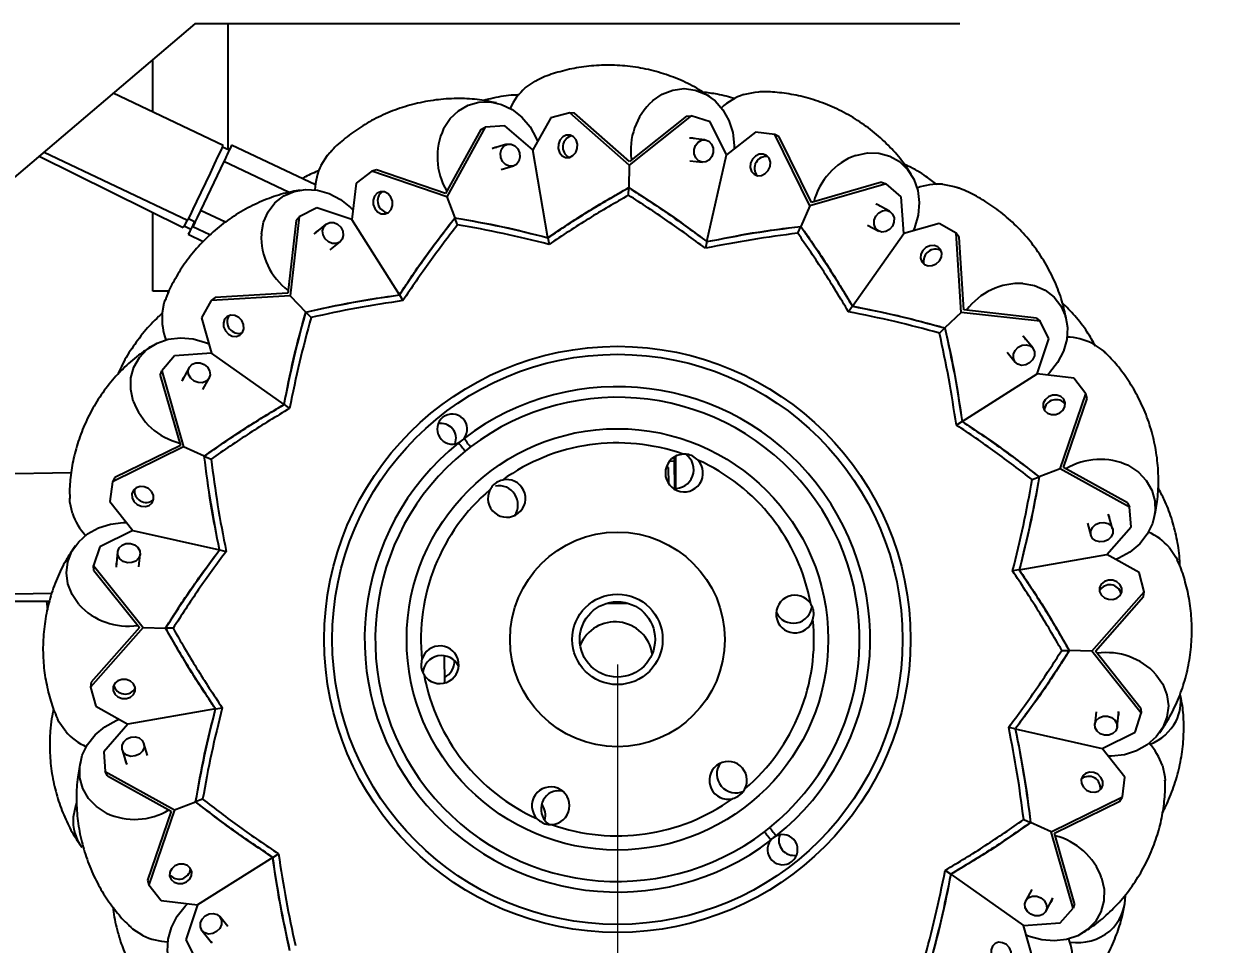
# Model space of a CAD drawing. Header units: millimetres. Extents: x -219 to 2642, y 0 to 2247.
# Drawn here: x 423.5 to 518.9, y 2066.5 to 2139.8 of the extents above; entities that cross this region are included whole.
import ezdxf

# ---------------------------------------------------------------- set-up
doc = ezdxf.new("R2010")
doc.units = ezdxf.units.MM
doc.header["$PDSIZE"] = -1
doc.styles.add('dinh1', font='VNARIAL.TTF', dxfattribs={"oblique": 15})
doc.dimstyles.new('kt_tq', dxfattribs={"dimtxt": 3.5, "dimasz": 8, "dimexe": 2, "dimexo": 2, "dimgap": 2, "dimtad": 1, "dimdec": 0, "dimlfac": 2.5, "dimzin": 0, "dimtxsty": 'dinh1', "dimcen": 0.09, "dimclrd": 21, "dimclre": 21, "dimclrt": 256, "dimadec": 0, "dimazin": 0, "dimtm": 1e-09, "dimtfac": 1, "dimtdec": 0, "dimtofl": 0, "dimtmove": 0, "dimatfit": 3, "dimfxl": 0.18, "dimtolj": 1, "dimtzin": 0, "dimlwd": 13, "dimlwe": 13, "dimarcsym": 0})

# ---------------------------------------------------------------- blocks, each defined once
blk = doc.blocks.new('*D3')
at = {"layer": 'Defpoints', "color": 21, "lineweight": 13, "ltscale": 0.5, "transparency": 16777216}
for p, q in [((398.321, 2096.712), (398.321, 2015.557)), ((470.784, 2088.78), (470.784, 2015.557)), ((406.321, 2017.557), (462.784, 2017.557))]:
    blk.add_line(p, q, dxfattribs=at)
at = {"layer": 'Defpoints', "color": 0, "ltscale": 0.5, "transparency": 16777216}
for p in [(398.321, 2098.712), (470.784, 2090.78), (470.784, 2017.557)]:
    blk.add_point(p, dxfattribs=at)
at = {"layer": 'Defpoints', "color": 21, "ltscale": 0.5, "transparency": 16777216}
for points in [[(406.321, 2018.891), (406.321, 2016.224), (398.321, 2017.557)], [(462.784, 2018.891), (462.784, 2016.224), (470.784, 2017.557)]]:
    blk.add_solid(points, dxfattribs=at)
at = {"layer": 'Defpoints', "lineweight": 25, "ltscale": 0.5, "transparency": 16777216, "insert": (434.553, 2021.343), "char_height": 3.5, "attachment_point": 5, "style": 'dinh1'}
blk.add_mtext('\\A1;181', dxfattribs=at)
blk = doc.blocks.new('*D4')
at = {"layer": 'Defpoints', "color": 21, "lineweight": 13, "ltscale": 0.5, "transparency": 16777216}
for p, q in [((488.934, 2149.412), (537.387, 2149.412)), ((535.387, 2141.412), (535.387, 2056.58)), ((501.858, 2048.58), (537.387, 2048.58))]:
    blk.add_line(p, q, dxfattribs=at)
at = {"layer": 'Defpoints', "color": 0, "ltscale": 0.5, "transparency": 16777216}
for p in [(486.934, 2149.412), (499.858, 2048.58), (535.387, 2048.58)]:
    blk.add_point(p, dxfattribs=at)
at = {"layer": 'Defpoints', "color": 21, "ltscale": 0.5, "transparency": 16777216}
for points in [[(534.054, 2141.412), (536.721, 2141.412), (535.387, 2149.412)], [(534.054, 2056.58), (536.721, 2056.58), (535.387, 2048.58)]]:
    blk.add_solid(points, dxfattribs=at)
at = {"layer": 'Defpoints', "lineweight": 25, "ltscale": 0.5, "transparency": 16777216, "insert": (531.601, 2098.996), "char_height": 3.5, "attachment_point": 5, "rotation": 90, "style": 'dinh1'}
blk.add_mtext('\\A1;195', dxfattribs=at)

msp = doc.modelspace()

# ---------------------------------------------------------------- linework, layer by layer
for p, q in [((437.127, 2139.812), (404.73, 2112.274)), ((498.053, 2139.812), (437.127, 2139.812)), ((439.774, 2129.79), (439.774, 2139.812)), ((433.774, 2132.804), (433.774, 2136.962)), ((439.384, 2130.141), (430.635, 2134.294)), ((466.987, 2132.743), (465.468, 2132.323)), ((471.726, 2128.565), (466.987, 2132.743)), ((467.375, 2132.692), (466.987, 2132.743)), ((471.733, 2128.851), (467.375, 2132.692)), ((465.468, 2132.323), (464.034, 2129.771)), ((476.668, 2132.501), (471.726, 2128.565)), ((476.278, 2132.47), (471.733, 2128.851)), ((476.278, 2132.47), (476.668, 2132.501)), ((478.164, 2132.007), (476.668, 2132.501)), ((479.469, 2129.386), (478.164, 2132.007)), ((459.906, 2131.399), (457.092, 2126.316)), ((460.255, 2131.577), (457.195, 2126.049)), ((459.906, 2131.399), (460.255, 2131.577)), ((461.826, 2131.693), (460.255, 2131.577)), ((464.034, 2129.771), (461.826, 2131.693)), ((481.77, 2131.195), (479.469, 2129.386)), ((483.334, 2131.002), (481.77, 2131.195)), ((486.114, 2125.328), (483.334, 2131.002)), ((483.674, 2130.807), (483.334, 2131.002)), ((486.23, 2125.59), (483.674, 2130.807)), ((439.862, 2129.749), (439.32, 2130.006)), ((446.725, 2126.989), (440.055, 2130.155)), ((461.988, 2130.222), (460.846, 2129.882)), ((477.751, 2130.586), (476.566, 2130.709)), ((424.731, 2129.276), (436.2, 2123.583)), ((425.12, 2129.606), (436.554, 2124.179)), ((439.439, 2128.857), (437.584, 2124.949)), ((444.644, 2126.387), (439.439, 2128.857)), ((465.244, 2122.785), (464.034, 2129.771)), ((476.552, 2128.901), (477.565, 2128.795)), ((477.913, 2122.469), (479.469, 2129.386)), ((451.217, 2128.095), (449.975, 2127.127)), ((451.596, 2128.197), (451.217, 2128.095)), ((457.195, 2126.049), (451.217, 2128.095)), ((457.092, 2126.316), (451.596, 2128.197)), ((461.525, 2128.206), (462.501, 2128.497)), ((471.726, 2128.565), (471.682, 2126.769)), ((449.975, 2127.127), (449.627, 2124.22)), ((492.186, 2127.073), (486.114, 2125.328)), ((491.814, 2127.194), (486.23, 2125.59)), ((491.814, 2127.194), (492.186, 2127.073)), ((493.379, 2126.044), (492.186, 2127.073)), ((446.696, 2126.656), (446.668, 2126.596)), ((457.195, 2126.049), (457.841, 2124.373)), ((471.667, 2126.172), (471.682, 2126.769)), ((493.582, 2123.124), (493.379, 2126.044)), ((446.851, 2125.15), (445.444, 2124.442)), ((449.627, 2124.22), (446.851, 2125.15)), ((486.114, 2125.328), (485.386, 2123.686)), ((492.454, 2124.89), (491.406, 2125.457)), ((433.774, 2118.512), (433.774, 2124.787)), ((436.619, 2124.315), (437.161, 2124.057)), ((439.558, 2124.011), (437.584, 2124.949)), ((445.19, 2124.144), (444.535, 2118.372)), ((445.444, 2124.442), (444.732, 2118.164)), ((445.19, 2124.144), (445.444, 2124.442)), ((453.418, 2118.229), (449.627, 2124.22)), ((458.056, 2123.816), (457.841, 2124.373)), ((436.267, 2123.717), (436.804, 2123.45)), ((438.332, 2123.003), (436.968, 2123.651)), ((447.564, 2123.853), (446.639, 2123.102)), ((485.143, 2123.14), (485.386, 2123.686)), ((489.497, 2117.329), (493.582, 2123.124)), ((490.701, 2123.792), (491.597, 2123.307)), ((496.4, 2123.915), (493.582, 2123.124)), ((497.771, 2123.137), (496.4, 2123.915)), ((498.168, 2116.832), (497.771, 2123.137)), ((498.01, 2122.827), (497.771, 2123.137)), ((437.793, 2122.457), (436.604, 2123.047)), ((447.907, 2121.814), (448.698, 2122.456)), ((465.244, 2122.785), (465.335, 2122.254)), ((477.913, 2122.469), (477.795, 2121.943)), ((498.375, 2117.029), (498.01, 2122.827)), ((435.077, 2118.512), (433.774, 2118.512)), ((434.974, 2118.512), (434.974, 2118.294)), ((444.535, 2118.372), (438.737, 2118.006)), ((438.427, 2117.767), (437.65, 2116.396)), ((444.732, 2118.164), (438.427, 2117.767)), ((438.737, 2118.006), (438.427, 2117.767)), ((444.732, 2118.164), (445.971, 2116.863)), ((453.418, 2118.229), (453.706, 2117.773)), ((446.382, 2116.43), (445.971, 2116.863)), ((489.497, 2117.329), (489.187, 2116.888)), ((498.168, 2116.832), (496.867, 2115.594)), ((504.446, 2116.12), (498.168, 2116.832)), ((504.148, 2116.375), (498.375, 2117.029)), ((437.65, 2116.396), (438.441, 2113.578)), ((496.434, 2115.182), (496.867, 2115.594)), ((504.148, 2116.375), (504.446, 2116.12)), ((505.154, 2114.713), (504.446, 2116.12)), ((503.857, 2114.001), (503.106, 2114.925)), ((504.224, 2111.937), (505.154, 2114.713)), ((438.441, 2113.578), (435.52, 2113.375)), ((444.236, 2109.493), (438.441, 2113.578)), ((501.818, 2113.657), (502.46, 2112.866)), ((435.52, 2113.375), (434.491, 2112.183)), ((434.37, 2111.81), (434.491, 2112.183)), ((434.37, 2111.81), (435.975, 2106.226)), ((434.491, 2112.183), (436.236, 2106.11)), ((436.675, 2112.45), (436.108, 2111.402)), ((498.232, 2108.147), (504.224, 2111.937)), ((507.13, 2111.59), (504.224, 2111.937)), ((437.773, 2110.697), (438.258, 2111.593)), ((508.099, 2110.347), (507.13, 2111.59)), ((506.053, 2104.369), (508.099, 2110.347)), ((506.32, 2104.472), (508.201, 2109.969)), ((508.201, 2109.969), (508.099, 2110.347)), ((444.236, 2109.493), (444.676, 2109.183)), ((498.232, 2108.147), (497.777, 2107.859)), ((436.236, 2106.11), (430.563, 2103.33)), ((435.975, 2106.226), (430.758, 2103.67)), ((437.878, 2105.382), (436.236, 2106.11)), ((459.082, 2106.111), (458.665, 2105.784)), ((437.878, 2105.382), (438.424, 2105.14)), ((475.317, 2104.968), (475.31, 2105.308)), ((475.436, 2103.26), (475.443, 2105.382)), ((427.288, 2104.061), (412.439, 2103.78)), ((474.846, 2104.479), (474.667, 2104.476)), ((474.871, 2103.175), (474.846, 2104.479)), ((475.317, 2104.968), (474.922, 2104.961)), ((475.358, 2102.804), (475.317, 2104.968)), ((506.053, 2104.369), (504.377, 2103.723)), ((511.581, 2101.31), (506.053, 2104.369)), ((511.403, 2101.659), (506.32, 2104.472)), ((430.563, 2103.33), (430.369, 2101.767)), ((430.758, 2103.67), (430.563, 2103.33)), ((474.814, 2103.262), (474.869, 2103.262)), ((475.349, 2103.261), (475.436, 2103.26)), ((475.435, 2102.806), (475.436, 2103.26)), ((503.82, 2103.509), (504.377, 2103.723)), ((430.369, 2101.767), (432.178, 2099.465)), ((511.403, 2101.659), (511.581, 2101.31)), ((511.697, 2099.738), (511.581, 2101.31)), ((510.226, 2099.577), (509.886, 2100.718)), ((432.178, 2099.465), (429.558, 2098.161)), ((432.178, 2099.465), (439.095, 2097.909)), ((508.21, 2100.039), (508.501, 2099.063)), ((509.775, 2097.53), (511.697, 2099.738)), ((429.558, 2098.161), (429.063, 2096.665)), ((430.978, 2097.747), (430.856, 2096.562)), ((432.664, 2096.548), (432.769, 2097.562)), ((439.095, 2097.909), (439.621, 2097.791)), ((502.789, 2096.321), (509.775, 2097.53)), ((512.327, 2096.096), (509.775, 2097.53)), ((429.063, 2096.665), (432.999, 2091.723)), ((429.094, 2096.274), (429.063, 2096.665)), ((429.094, 2096.274), (432.713, 2091.73)), ((502.789, 2096.321), (502.258, 2096.229)), ((512.746, 2094.578), (512.327, 2096.096)), ((508.569, 2089.838), (512.746, 2094.578)), ((512.696, 2094.189), (512.746, 2094.578)), ((412.517, 2093.866), (425.547, 2093.823)), ((425.731, 2094.429), (412.621, 2094.182)), ((425.326, 2093.824), (425.389, 2093.123)), ((470.007, 2093.678), (471.58, 2093.673)), ((508.855, 2089.831), (512.696, 2094.189)), ((432.999, 2091.723), (428.822, 2086.983)), ((432.713, 2091.73), (428.872, 2087.371)), ((432.999, 2091.723), (434.795, 2091.678)), ((435.392, 2091.663), (434.795, 2091.678)), ((506.176, 2089.898), (506.773, 2089.883)), ((508.569, 2089.838), (506.773, 2089.883)), ((512.505, 2084.896), (508.569, 2089.838)), ((512.474, 2085.286), (508.855, 2089.831)), ((457.047, 2087.312), (457.006, 2089.471)), ((428.872, 2087.371), (428.822, 2086.983)), ((428.822, 2086.983), (429.241, 2085.464)), ((429.241, 2085.464), (431.793, 2084.03)), ((438.779, 2085.24), (431.793, 2084.03)), ((438.779, 2085.24), (439.31, 2085.332)), ((508.904, 2085.012), (508.799, 2083.999)), ((510.59, 2083.813), (510.713, 2084.998)), ((512.474, 2085.286), (512.505, 2084.896)), ((431.793, 2084.03), (429.872, 2081.822)), ((512.01, 2083.4), (512.505, 2084.896)), ((502.473, 2083.651), (501.947, 2083.77)), ((502.473, 2083.651), (509.39, 2082.095)), ((509.39, 2082.095), (512.01, 2083.4)), ((433.358, 2081.521), (433.067, 2082.498)), ((511.199, 2079.794), (509.39, 2082.095)), ((429.872, 2081.822), (429.987, 2080.251)), ((431.342, 2081.984), (431.682, 2080.842)), ((429.987, 2080.251), (435.515, 2077.191)), ((430.165, 2079.902), (429.987, 2080.251)), ((430.165, 2079.902), (435.248, 2077.088)), ((511.005, 2078.23), (511.199, 2079.794)), ((465.906, 2078.727), (466.336, 2078.75)), ((435.515, 2077.191), (437.191, 2077.837)), ((437.748, 2078.052), (437.191, 2077.837)), ((505.332, 2075.45), (511.005, 2078.23)), ((505.593, 2075.334), (510.81, 2077.891)), ((510.81, 2077.891), (511.005, 2078.23)), ((435.248, 2077.088), (433.367, 2071.592)), ((435.515, 2077.191), (433.469, 2071.214)), ((503.144, 2076.421), (503.69, 2076.179)), ((482.486, 2075.449), (482.903, 2075.777)), ((505.332, 2075.45), (503.69, 2076.179)), ((507.077, 2069.378), (505.332, 2075.45)), ((507.198, 2069.75), (505.593, 2075.334)), ((443.336, 2073.414), (443.791, 2073.702)), ((443.336, 2073.414), (437.345, 2069.623)), ((433.367, 2071.592), (433.469, 2071.214)), ((497.333, 2072.067), (496.892, 2072.378)), ((497.333, 2072.067), (503.127, 2067.983)), ((433.469, 2071.214), (434.438, 2069.971)), ((503.795, 2070.863), (503.31, 2069.967)), ((434.438, 2069.971), (437.345, 2069.623)), ((504.894, 2069.111), (505.461, 2070.158)), ((507.198, 2069.75), (507.077, 2069.378)), ((437.345, 2069.623), (436.414, 2066.848)), ((506.048, 2068.185), (507.077, 2069.378)), ((439.75, 2067.904), (439.108, 2068.694)), ((503.127, 2067.983), (506.048, 2068.185)), ((503.918, 2065.164), (503.127, 2067.983)), ((436.414, 2066.848), (437.122, 2065.44)), ((437.711, 2067.56), (438.462, 2066.635))]:
    msp.add_line(p, q)
at = {"flags": 128}
for points in [[(463.448, 2134.723), (464.226, 2135.26), (464.473, 2135.381)], [(473.57, 2133.674), (474.348, 2134.21), (475.201, 2134.544), (476.09, 2134.659), (476.974, 2134.55), (477.811, 2134.221), (478.561, 2133.689), (479.191, 2132.979), (479.67, 2132.122), (479.976, 2131.16), (480.095, 2130.138), (480.095, 2129.878)], [(480.823, 2134.185), (481.746, 2134.384), (482.022, 2134.401)], [(456.944, 2131.475), (457.456, 2132.268), (458.117, 2132.903), (458.895, 2133.349), (459.753, 2133.587), (460.652, 2133.603), (461.549, 2133.399), (462.403, 2132.984), (463.173, 2132.376), (463.824, 2131.604), (464.325, 2130.705), (464.424, 2130.465)], [(467.463, 2129.57), (467.587, 2129.894), (467.597, 2130.245), (467.491, 2130.568), (467.285, 2130.814), (467.009, 2130.946), (466.707, 2130.944), (466.425, 2130.807), (466.204, 2130.558), (466.079, 2130.234), (466.069, 2129.883), (466.176, 2129.56), (466.382, 2129.314), (466.658, 2129.182), (466.959, 2129.184), (467.242, 2129.32), (467.463, 2129.57)], [(439.384, 2130.141), (439.336, 2130.04), (439.195, 2129.742), (438.97, 2129.268), (438.677, 2128.651), (438.336, 2127.932), (437.969, 2127.16), (437.603, 2126.389), (437.262, 2125.67), (436.969, 2125.052), (436.744, 2124.578), (436.603, 2124.281), (436.554, 2124.179)], [(440.055, 2130.155), (439.996, 2130.03), (439.931, 2129.893), (439.86, 2129.745), (439.785, 2129.586), (439.705, 2129.417), (439.62, 2129.239), (439.532, 2129.052), (439.439, 2128.857)], [(461.177, 2129.981), (461.056, 2129.966), (460.811, 2129.859)], [(461.465, 2129.525), (461.555, 2129.847), (461.75, 2130.095), (462.02, 2130.231), (462.325, 2130.234), (462.617, 2130.104), (462.852, 2129.861), (462.995, 2129.542), (463.024, 2129.194), (462.934, 2128.872), (462.739, 2128.624), (462.468, 2128.488), (462.164, 2128.485), (461.872, 2128.614), (461.637, 2128.858), (461.494, 2129.177), (461.465, 2129.525)], [(476.91, 2130.673), (476.793, 2130.706), (476.525, 2130.701)], [(477.002, 2130.141), (477.208, 2130.405), (477.483, 2130.559), (477.785, 2130.582), (478.067, 2130.468), (478.287, 2130.236), (478.412, 2129.922), (478.421, 2129.572), (478.315, 2129.24), (478.108, 2128.977), (477.833, 2128.822), (477.532, 2128.8), (477.249, 2128.913), (477.029, 2129.145), (476.905, 2129.46), (476.895, 2129.81), (477.002, 2130.141)], [(447.19, 2128.571), (447.703, 2129.364), (447.885, 2129.571)], [(482.56, 2127.888), (482.799, 2128.14), (482.942, 2128.46), (482.968, 2128.799), (482.871, 2129.106), (482.667, 2129.333), (482.388, 2129.446), (482.074, 2129.429), (481.775, 2129.283), (481.536, 2129.031), (481.392, 2128.711), (481.367, 2128.372), (481.464, 2128.065), (481.667, 2127.838), (481.947, 2127.725), (482.261, 2127.742), (482.56, 2127.888)], [(489.773, 2129.342), (490.696, 2129.541), (491.612, 2129.522), (492.478, 2129.288), (493.252, 2128.849), (493.9, 2128.226), (494.39, 2127.447), (494.7, 2126.549), (494.815, 2125.575), (494.729, 2124.569), (494.448, 2123.579), (494.348, 2123.339)], [(496.669, 2127.04), (497.598, 2126.87), (497.859, 2126.78)], [(442.424, 2123.081), (442.594, 2124.01), (442.962, 2124.849), (443.509, 2125.559), (444.211, 2126.107), (445.035, 2126.466), (445.942, 2126.621), (446.89, 2126.564), (447.834, 2126.297), (448.731, 2125.833), (449.538, 2125.194), (449.721, 2125.01)], [(452.872, 2125.346), (452.863, 2125.694), (452.738, 2126.021), (452.516, 2126.279), (452.231, 2126.427), (451.926, 2126.444), (451.648, 2126.326), (451.439, 2126.092), (451.33, 2125.778), (451.339, 2125.43), (451.464, 2125.102), (451.686, 2124.845), (451.971, 2124.696), (452.276, 2124.68), (452.554, 2124.797), (452.763, 2125.031), (452.872, 2125.346)], [(491.71, 2125.292), (491.614, 2125.367), (491.365, 2125.465)], [(436.507, 2124.201), (436.397, 2123.979), (436.25, 2123.683), (436.2, 2123.583)], [(437.116, 2124.078), (437.055, 2123.956), (436.968, 2123.779), (436.885, 2123.612), (436.806, 2123.454), (436.734, 2123.307), (436.666, 2123.171), (436.604, 2123.047)], [(437.584, 2124.949), (437.491, 2124.754), (437.403, 2124.567), (437.318, 2124.389), (437.238, 2124.22), (437.163, 2124.061), (437.092, 2123.913), (437.027, 2123.776), (436.968, 2123.651)], [(491.591, 2124.766), (491.883, 2124.93), (492.196, 2124.968), (492.483, 2124.873), (492.7, 2124.66), (492.815, 2124.362), (492.81, 2124.023), (492.685, 2123.696), (492.459, 2123.43), (492.168, 2123.266), (491.855, 2123.229), (491.567, 2123.324), (491.35, 2123.536), (491.235, 2123.835), (491.241, 2124.173), (491.366, 2124.5), (491.591, 2124.766)], [(446.907, 2123.321), (446.801, 2123.261), (446.615, 2123.068)], [(447.348, 2123.009), (447.308, 2123.341), (447.393, 2123.645), (447.59, 2123.874), (447.87, 2123.994), (448.19, 2123.985), (448.5, 2123.851), (448.755, 2123.61), (448.914, 2123.3), (448.954, 2122.968), (448.869, 2122.664), (448.671, 2122.435), (448.392, 2122.316), (448.072, 2122.324), (447.761, 2122.459), (447.507, 2122.699), (447.348, 2123.009)], [(495.864, 2120.557), (496.182, 2120.698), (496.436, 2120.939), (496.589, 2121.243), (496.617, 2121.563), (496.516, 2121.851), (496.301, 2122.063), (496.005, 2122.166), (495.673, 2122.146), (495.355, 2122.005), (495.1, 2121.764), (494.947, 2121.46), (494.919, 2121.14), (495.02, 2120.852), (495.235, 2120.64), (495.532, 2120.537), (495.864, 2120.557)], [(503.084, 2119.14), (504.014, 2118.97), (504.853, 2118.603), (505.563, 2118.055), (506.11, 2117.353), (506.47, 2116.529), (506.625, 2115.622), (506.567, 2114.674), (506.301, 2113.73), (505.837, 2112.833), (505.198, 2112.026), (505.014, 2111.843)], [(434.525, 2116.665), (434.695, 2117.595), (434.784, 2117.855)], [(441.007, 2115.86), (440.866, 2116.178), (440.625, 2116.433), (440.322, 2116.586), (440.002, 2116.614), (439.714, 2116.512), (439.502, 2116.297), (439.398, 2116.001), (439.418, 2115.669), (439.56, 2115.351), (439.8, 2115.097), (440.104, 2114.943), (440.424, 2114.915), (440.712, 2115.017), (440.924, 2115.232), (441.028, 2115.528), (441.007, 2115.86)], [(432.222, 2109.769), (432.024, 2110.693), (432.042, 2111.609), (432.276, 2112.474), (432.715, 2113.249), (433.339, 2113.896), (434.118, 2114.386), (435.015, 2114.696), (435.99, 2114.811), (436.995, 2114.726), (437.985, 2114.444), (438.265, 2114.326)], [(503.324, 2114.657), (503.264, 2114.763), (503.072, 2114.949)], [(503.013, 2114.216), (503.345, 2114.257), (503.649, 2114.171), (503.878, 2113.974), (503.997, 2113.694), (503.989, 2113.375), (503.855, 2113.064), (503.614, 2112.81), (503.304, 2112.65), (502.972, 2112.61), (502.668, 2112.695), (502.439, 2112.893), (502.32, 2113.173), (502.328, 2113.492), (502.462, 2113.803), (502.703, 2114.057), (503.013, 2114.216)], [(508.575, 2114.374), (509.368, 2113.861), (509.575, 2113.679)], [(436.798, 2111.587), (436.634, 2111.879), (436.597, 2112.192), (436.691, 2112.479), (436.904, 2112.697), (437.203, 2112.811), (437.541, 2112.806), (437.868, 2112.681), (438.134, 2112.455), (438.298, 2112.164), (438.336, 2111.851), (438.241, 2111.564), (438.028, 2111.346), (437.73, 2111.231), (437.391, 2111.237), (437.064, 2111.362), (436.798, 2111.587)], [(436.272, 2111.706), (436.197, 2111.61), (436.099, 2111.361)], [(505.35, 2108.693), (505.697, 2108.702), (506.025, 2108.827), (506.283, 2109.049), (506.431, 2109.334), (506.448, 2109.638), (506.33, 2109.916), (506.096, 2110.126), (505.781, 2110.234), (505.434, 2110.225), (505.106, 2110.1), (504.849, 2109.878), (504.7, 2109.593), (504.684, 2109.288), (504.801, 2109.01), (505.035, 2108.801), (505.35, 2108.693)], [(458.133, 2106.443), (458.219, 2106.336), (458.303, 2106.232), (458.384, 2106.132), (458.458, 2106.04), (458.525, 2105.957), (458.583, 2105.886), (458.63, 2105.828), (458.665, 2105.784)], [(459.082, 2106.111), (459.048, 2106.156), (459.003, 2106.215), (458.947, 2106.288), (458.882, 2106.373), (458.81, 2106.467), (458.733, 2106.569), (458.651, 2106.676), (458.568, 2106.785)], [(511.479, 2104.621), (512.272, 2104.108), (512.907, 2103.447), (513.353, 2102.67), (513.59, 2101.811), (513.607, 2100.913), (513.403, 2100.015), (512.987, 2099.162), (512.38, 2098.391), (511.608, 2097.741), (510.709, 2097.239), (510.468, 2097.14)], [(433.676, 2102.556), (433.424, 2102.795), (433.104, 2102.939), (432.765, 2102.964), (432.459, 2102.867), (432.231, 2102.664), (432.118, 2102.384), (432.135, 2102.07), (432.281, 2101.771), (432.534, 2101.532), (432.853, 2101.389), (433.192, 2101.363), (433.499, 2101.46), (433.726, 2101.664), (433.84, 2101.943), (433.822, 2102.257), (433.676, 2102.556)], [(427.379, 2100.819), (427.18, 2101.743), (427.163, 2102.018)], [(509.985, 2100.387), (509.97, 2100.508), (509.863, 2100.753)], [(427.891, 2093.567), (427.354, 2094.344), (427.02, 2095.197), (426.905, 2096.086), (427.015, 2096.97), (427.343, 2097.807), (427.875, 2098.558), (428.586, 2099.187), (429.442, 2099.666), (430.404, 2099.972), (431.426, 2100.091), (431.686, 2100.091)], [(509.528, 2100.099), (509.851, 2100.009), (510.099, 2099.814), (510.235, 2099.544), (510.238, 2099.24), (510.108, 2098.948), (509.865, 2098.712), (509.545, 2098.569), (509.198, 2098.541), (508.876, 2098.631), (508.628, 2098.826), (508.492, 2099.096), (508.488, 2099.4), (508.618, 2099.692), (508.861, 2099.927), (509.181, 2100.07), (509.528, 2100.099)], [(431.423, 2096.998), (431.16, 2097.204), (431.005, 2097.479), (430.983, 2097.781), (431.096, 2098.063), (431.328, 2098.283), (431.643, 2098.408), (431.993, 2098.417), (432.324, 2098.311), (432.588, 2098.104), (432.742, 2097.829), (432.764, 2097.528), (432.651, 2097.245), (432.419, 2097.025), (432.105, 2096.901), (431.755, 2096.891), (431.423, 2096.998)], [(514.727, 2098.116), (515.264, 2097.339), (515.385, 2097.091)], [(430.891, 2096.906), (430.859, 2096.789), (430.863, 2096.521)], [(509.574, 2094.102), (509.898, 2093.977), (510.249, 2093.967), (510.571, 2094.073), (510.818, 2094.28), (510.95, 2094.555), (510.947, 2094.857), (510.811, 2095.14), (510.562, 2095.36), (510.237, 2095.485), (509.887, 2095.495), (509.564, 2095.388), (509.318, 2095.182), (509.186, 2094.907), (509.188, 2094.605), (509.324, 2094.322), (509.574, 2094.102)], [(513.677, 2087.994), (514.214, 2087.217), (514.548, 2086.363), (514.663, 2085.474), (514.553, 2084.59), (514.225, 2083.754), (513.693, 2083.003), (512.982, 2082.373), (512.126, 2081.894), (511.164, 2081.588), (510.142, 2081.469), (509.882, 2081.47)], [(431.995, 2087.459), (431.67, 2087.584), (431.32, 2087.594), (430.997, 2087.487), (430.751, 2087.281), (430.619, 2087.006), (430.621, 2086.704), (430.757, 2086.421), (431.006, 2086.2), (431.331, 2086.076), (431.681, 2086.066), (432.004, 2086.172), (432.25, 2086.379), (432.382, 2086.654), (432.38, 2086.956), (432.244, 2087.238), (431.995, 2087.459)], [(510.677, 2084.654), (510.71, 2084.772), (510.705, 2085.039)], [(426.841, 2083.444), (426.304, 2084.222), (426.183, 2084.469)], [(430.089, 2076.94), (429.296, 2077.453), (428.661, 2078.113), (428.215, 2078.891), (427.978, 2079.749), (427.961, 2080.648), (428.165, 2081.545), (428.581, 2082.399), (429.189, 2083.169), (429.96, 2083.82), (430.859, 2084.321), (431.1, 2084.42)], [(510.145, 2084.563), (510.408, 2084.356), (510.563, 2084.081), (510.585, 2083.78), (510.472, 2083.497), (510.24, 2083.277), (509.925, 2083.153), (509.576, 2083.143), (509.244, 2083.25), (508.98, 2083.456), (508.826, 2083.731), (508.804, 2084.033), (508.917, 2084.315), (509.149, 2084.535), (509.463, 2084.66), (509.813, 2084.669), (510.145, 2084.563)], [(432.04, 2081.462), (431.718, 2081.552), (431.47, 2081.746), (431.333, 2082.017), (431.33, 2082.321), (431.46, 2082.613), (431.703, 2082.848), (432.023, 2082.991), (432.37, 2083.02), (432.692, 2082.93), (432.94, 2082.735), (433.076, 2082.465), (433.08, 2082.16), (432.95, 2081.868), (432.707, 2081.633), (432.387, 2081.49), (432.04, 2081.462)], [(431.584, 2081.174), (431.598, 2081.053), (431.705, 2080.807)], [(507.892, 2079.005), (508.144, 2078.765), (508.464, 2078.622), (508.803, 2078.597), (509.109, 2078.693), (509.337, 2078.897), (509.45, 2079.177), (509.433, 2079.49), (509.287, 2079.789), (509.035, 2080.029), (508.715, 2080.172), (508.376, 2080.197), (508.069, 2080.101), (507.842, 2079.897), (507.728, 2079.617), (507.746, 2079.304), (507.892, 2079.005)], [(514.189, 2080.741), (514.388, 2079.818), (514.405, 2079.543)], [(427.71, 2077.755), (427.611, 2077.491), (427.434, 2076.608)], [(483, 2074.775), (482.917, 2074.885), (482.835, 2074.992), (482.758, 2075.093), (482.686, 2075.188), (482.621, 2075.272), (482.565, 2075.345), (482.52, 2075.404), (482.486, 2075.449)], [(482.903, 2075.777), (482.938, 2075.733), (482.985, 2075.675), (483.043, 2075.603), (483.11, 2075.521), (483.184, 2075.428), (483.265, 2075.329), (483.349, 2075.224), (483.435, 2075.117)], [(436.218, 2072.868), (435.871, 2072.859), (435.543, 2072.734), (435.286, 2072.512), (435.137, 2072.227), (435.12, 2071.922), (435.238, 2071.644), (435.472, 2071.435), (435.787, 2071.327), (436.134, 2071.336), (436.462, 2071.461), (436.719, 2071.682), (436.868, 2071.967), (436.885, 2072.272), (436.767, 2072.55), (436.533, 2072.759), (436.218, 2072.868)], [(509.346, 2071.791), (509.544, 2070.868), (509.526, 2069.952), (509.292, 2069.086), (508.853, 2068.312), (508.229, 2067.664), (507.451, 2067.174), (506.553, 2066.865), (505.578, 2066.75), (504.573, 2066.835), (503.583, 2067.116), (503.342, 2067.216)], [(438.484, 2062.42), (437.554, 2062.59), (436.715, 2062.958), (436.005, 2063.505), (435.458, 2064.208), (435.098, 2065.031), (434.943, 2065.938), (435.001, 2066.886), (435.267, 2067.831), (435.731, 2068.727), (436.37, 2069.534), (436.554, 2069.718)], [(504.77, 2069.973), (504.934, 2069.682), (504.971, 2069.369), (504.877, 2069.081), (504.664, 2068.864), (504.366, 2068.749), (504.027, 2068.755), (503.7, 2068.88), (503.434, 2069.105), (503.27, 2069.396), (503.233, 2069.71), (503.327, 2069.997), (503.54, 2070.214), (503.838, 2070.329), (504.177, 2070.324), (504.504, 2070.199), (504.77, 2069.973)], [(505.296, 2069.854), (505.371, 2069.95), (505.469, 2070.199)], [(438.555, 2067.344), (438.223, 2067.304), (437.919, 2067.389), (437.69, 2067.587), (437.571, 2067.866), (437.579, 2068.186), (437.713, 2068.496), (437.954, 2068.751), (438.264, 2068.91), (438.596, 2068.95), (438.9, 2068.865), (439.129, 2068.668), (439.248, 2068.388), (439.24, 2068.068), (439.106, 2067.758), (438.865, 2067.503), (438.555, 2067.344)], [(432.993, 2067.187), (432.2, 2067.699), (431.993, 2067.882)], [(438.244, 2066.904), (438.304, 2066.797), (438.496, 2066.612)], [(500.561, 2065.7), (500.702, 2065.383), (500.943, 2065.128), (501.246, 2064.975), (501.567, 2064.947), (501.854, 2065.048), (502.066, 2065.263), (502.17, 2065.559), (502.15, 2065.892), (502.008, 2066.209), (501.768, 2066.464), (501.464, 2066.617), (501.144, 2066.645), (500.856, 2066.544), (500.644, 2066.329), (500.541, 2066.033), (500.561, 2065.7)]]:
    msp.add_lwpolyline(points, dxfattribs=at)
for radius in [23.348, 22.711, 16.784, 8.55, 3.6, 3]:
    msp.add_circle((470.784, 2090.78), radius)
for centre, radius, start, end in [((466.728, 2131.016), 4.95, 131.49531, 155.27604), ((477.169, 2129.743), 5.329, 132.4752, 188.23673), ((482.436, 2129.502), 4.953, 109.00369, 132.76653), ((461.772, 2129.22), 5.329, 154.972, 210.74062), ((467.367, 2129.995), 0.935, 104.08457, 241.17495), ((482.634, 2128.318), 0.935, 81.57652, 218.67914), ((491.593, 2124.334), 5.329, 109.97262, 165.73975), ((451.639, 2126.401), 4.95, 153.99592, 177.77614), ((496.367, 2122.099), 4.95, 86.49698, 110.27584), ((452.62, 2125.702), 0.935, 126.58292, 263.67609), ((447.749, 2122.846), 5.33, 177.47704, 233.23532), ((496.097, 2120.926), 0.935, 59.07902, 196.17756), ((502.85, 2113.816), 5.329, 87.47532, 143.23684), ((439.466, 2116.363), 4.95, 176.4966, 200.27323), ((440.639, 2116.093), 0.935, 149.08286, 286.17466), ((506.405, 2109.929), 4.946, 63.98664, 87.78421), ((470.784, 2090.78), 20.134, 308.92877, 127.35399), ((437.229, 2111.587), 5.327, 199.95986, 255.75336), ((470.784, 2090.78), 19.287, 308.92895, 127.35378), ((505.706, 2108.944), 0.935, 36.58322, 173.67352), ((457.629, 2107.532), 1.2, 321.47533, 294.81043), ((456.733, 2106.789), 1.2, 338.72413, 101.27507), ((470.784, 2090.78), 20.134, 128.92889, 307.35387), ((457.629, 2107.533), 1.2, 294.81593, 321.46982), ((470.784, 2090.78), 15.654, 70.44424, 125.83848), ((470.784, 2090.78), 19.287, 128.92891, 307.35383), ((476.101, 2104.034), 1.5, 92.94129, 43.34582), ((475.369, 2104.304), 1.5, 264.788, 54.49114), ((470.784, 2090.78), 15.655, 10.44505, 65.83762), ((509.224, 2099.791), 5.33, 64.97912, 120.73253), ((461.965, 2102.011), 1.5, 152.93641, 103.34146), ((433.247, 2102.63), 0.935, 171.58273, 308.67439), ((470.784, 2090.78), 15.655, 130.44517, 185.83768), ((461.364, 2101.513), 1.5, 324.78883, 101.27346), ((432.061, 2102.432), 4.953, 199.00335, 222.76928), ((511.022, 2094.84), 4.946, 41.48483, 65.28572), ((509.999, 2094.197), 0.935, 14.07756, 151.17567), ((431.821, 2097.165), 5.329, 222.4732, 278.23894), ((484.92, 2092.803), 1.5, 32.93805, 343.34335), ((484.788, 2093.572), 1.5, 204.78899, 356.06299), ((470.59, 2089.176), 3, 8.74032, 157.49607), ((470.784, 2090.78), 15.654, 310.44452, 5.83839), ((456.648, 2088.758), 1.5, 212.94168, 163.34363), ((509.747, 2084.396), 5.328, 42.46942, 98.24237), ((456.78, 2087.989), 1.5, 101.27297, 176.02409), ((456.78, 2087.988), 1.5, 24.79279, 101.27028), ((456.311, 2089.064), 1.5, 299.02989, 0.53877), ((470.784, 2090.78), 15.654, 190.44427, 245.83837), ((431.569, 2087.363), 0.935, 194.08093, 331.17222), ((512.066, 2085.88), 3.587, 333.36713, 7.10692), ((511.717, 2086.154), 4.022, 291.76763, 332.11066), ((430.546, 2086.721), 4.946, 221.48787, 245.2856), ((509.508, 2079.13), 4.951, 18.99742, 42.77056), ((479.603, 2079.549), 1.5, 332.94061, 283.34439), ((480.204, 2080.048), 1.5, 144.78669, 295.44875), ((508.321, 2078.93), 0.935, 351.58188, 128.67145), ((465.467, 2077.527), 1.5, 272.93914, 223.34252), ((466.199, 2077.256), 1.5, 101.27462, 235.24293), ((463.548, 2076.754), 1.5, 344.84181, 36.62619), ((470.784, 2090.78), 15.654, 250.44474, 305.83795), ((431.036, 2076.352), 3.612, 175.94503, 216.2225), ((432.344, 2081.767), 5.327, 244.9648, 300.74851), ((483.939, 2074.028), 1.2, 141.47536, 114.8104), ((483.938, 2074.029), 1.199, 114.79768, 141.48808), ((484.835, 2074.772), 1.2, 158.72324, 280.69064), ((504.339, 2069.972), 5.328, 19.96521, 75.74741), ((435.862, 2072.616), 0.935, 216.58332, 353.67265), ((507.554, 2070.321), 3.695, 311.33554, 1.10494), ((435.163, 2071.631), 4.946, 243.98666, 267.78601), ((502.1, 2065.197), 4.953, 356.50222, 20.26732), ((507.397, 2070.711), 4.094, 262.07121, 309.37829)]:
    msp.add_arc(centre, radius, start, end)
for points, knots in [([(478.233, 2133.952), (477.859, 2134.206), (477.037, 2134.765), (475.637, 2135.442), (474.071, 2135.996), (472.433, 2136.365), (470.771, 2136.544), (469.128, 2136.533), (467.542, 2136.347), (466.061, 2135.985), (465.037, 2135.653), (464.538, 2135.402), (464.468, 2135.367)], [0, 0, 0, 0, 0.093675, 0.206085, 0.321437, 0.437771, 0.553588, 0.667521, 0.778075, 0.883954, 0.983807, 1, 1, 1, 1]), ([(461.144, 2133.516), (460.702, 2133.608), (459.728, 2133.81), (458.176, 2133.899), (456.517, 2133.812), (454.863, 2133.526), (453.259, 2133.056), (451.745, 2132.417), (450.351, 2131.638), (449.121, 2130.737), (448.303, 2130.039), (447.937, 2129.615), (447.886, 2129.556)], [0, 0, 0, 0, 0.093673, 0.206085, 0.321436, 0.437771, 0.553588, 0.667519, 0.778074, 0.88395, 0.983805, 1, 1, 1, 1]), ([(462.948, 2134.155), (462.81, 2134.152), (462.116, 2134.138), (461.164, 2133.992), (460.377, 2133.774), (460.124, 2133.704)], [0, 0, 0, 0, 0.144854, 0.72578, 1, 1, 1, 1]), ([(480.15, 2133.856), (479.683, 2133.99), (478.842, 2134.232), (477.973, 2134.328), (477.586, 2134.371)], [0, 0, 0, 0, 0.555308, 1, 1, 1, 1]), ([(494.187, 2127.816), (493.939, 2128.193), (493.393, 2129.024), (492.358, 2130.185), (491.124, 2131.297), (489.752, 2132.264), (488.285, 2133.066), (486.763, 2133.684), (485.226, 2134.119), (483.719, 2134.352), (482.647, 2134.437), (482.089, 2134.396), (482.011, 2134.39)], [0, 0, 0, 0, 0.093674, 0.206084, 0.321439, 0.437773, 0.55359, 0.667524, 0.778078, 0.883956, 0.98381, 1, 1, 1, 1]), ([(447.04, 2128.132), (446.665, 2127.983), (446.196, 2127.798), (445.767, 2127.536), (445.682, 2127.484)], [0, 0, 0, 0, 0.8021028, 1, 1, 1, 1]), ([(496.232, 2127.012), (495.943, 2127.235), (495.224, 2127.789), (494.34, 2128.322), (493.734, 2128.583), (493.626, 2128.63)], [0, 0, 0, 0, 0.3557529, 0.8856191, 1, 1, 1, 1]), ([(445.524, 2126.574), (445.08, 2126.49), (444.103, 2126.304), (442.635, 2125.792), (441.135, 2125.077), (439.717, 2124.18), (438.415, 2123.131), (437.261, 2121.961), (436.271, 2120.708), (435.479, 2119.405), (434.99, 2118.447), (434.815, 2117.916), (434.79, 2117.842)], [0, 0, 0, 0, 0.093675, 0.206083, 0.321438, 0.437771, 0.553589, 0.667521, 0.778076, 0.883951, 0.983809, 1, 1, 1, 1]), ([(465.244, 2122.785), (466.305, 2123.487), (468.411, 2124.88), (470.597, 2126.143), (471.682, 2126.769)], [0, 0, 0, 0, 0.504069, 1, 1, 1, 1]), ([(465.244, 2122.785), (466.269, 2123.475), (468.364, 2124.885), (470.56, 2126.132), (471.682, 2126.769)], [0, 0, 0, 0, 0.489374, 1, 1, 1, 1]), ([(471.667, 2126.172), (470.604, 2125.558), (468.454, 2124.316), (466.383, 2122.947), (465.335, 2122.254)], [0, 0, 0, 0, 0.4943804, 1, 1, 1, 1]), ([(477.795, 2121.943), (476.787, 2122.685), (474.786, 2124.156), (472.701, 2125.504), (471.667, 2126.172)], [0, 0, 0, 0, 0.504071, 1, 1, 1, 1]), ([(471.682, 2126.769), (472.73, 2126.092), (474.851, 2124.722), (476.885, 2123.226), (477.913, 2122.469)], [0, 0, 0, 0, 0.4943768, 1, 1, 1, 1]), ([(471.682, 2126.769), (472.77, 2126.077), (474.901, 2124.722), (476.923, 2123.209), (477.913, 2122.469)], [0, 0, 0, 0, 0.510628, 1, 1, 1, 1]), ([(506.578, 2116.04), (506.494, 2116.484), (506.308, 2117.461), (505.796, 2118.929), (505.081, 2120.429), (504.183, 2121.848), (503.135, 2123.15), (501.965, 2124.303), (500.712, 2125.293), (499.409, 2126.085), (498.451, 2126.574), (497.92, 2126.749), (497.845, 2126.774)], [0, 0, 0, 0, 0.093673, 0.206086, 0.321437, 0.437771, 0.553588, 0.667521, 0.778077, 0.883952, 0.983808, 1, 1, 1, 1]), ([(453.418, 2118.229), (454.13, 2119.283), (455.542, 2121.376), (457.079, 2123.379), (457.841, 2124.373)], [0, 0, 0, 0, 0.504065, 1, 1, 1, 1]), ([(453.418, 2118.229), (454.101, 2119.258), (455.497, 2121.363), (457.049, 2123.355), (457.841, 2124.373)], [0, 0, 0, 0, 0.48937, 1, 1, 1, 1]), ([(457.841, 2124.373), (459.069, 2124.148), (461.552, 2123.694), (464.004, 2123.09), (465.244, 2122.785)], [0, 0, 0, 0, 0.494377, 1, 1, 1, 1]), ([(457.841, 2124.373), (459.111, 2124.15), (461.599, 2123.713), (464.046, 2123.09), (465.244, 2122.785)], [0, 0, 0, 0, 0.510629, 1, 1, 1, 1]), ([(458.056, 2123.816), (457.309, 2122.842), (455.797, 2120.872), (454.408, 2118.814), (453.706, 2117.773)], [0, 0, 0, 0, 0.494375, 1, 1, 1, 1]), ([(465.335, 2122.254), (464.12, 2122.553), (461.709, 2123.147), (459.267, 2123.594), (458.056, 2123.816)], [0, 0, 0, 0, 0.504065, 1, 1, 1, 1]), ([(485.143, 2123.14), (483.926, 2122.98), (481.465, 2122.655), (479.027, 2122.182), (477.795, 2121.943)], [0, 0, 0, 0, 0.494375, 1, 1, 1, 1]), ([(477.913, 2122.469), (479.162, 2122.712), (481.641, 2123.192), (484.144, 2123.522), (485.386, 2123.686)], [0, 0, 0, 0, 0.5040628, 1, 1, 1, 1]), ([(477.913, 2122.469), (479.124, 2122.714), (481.6, 2123.214), (484.106, 2123.527), (485.386, 2123.686)], [0, 0, 0, 0, 0.489365, 1, 1, 1, 1]), ([(489.187, 2116.888), (488.539, 2117.959), (487.254, 2120.084), (485.843, 2122.127), (485.143, 2123.14)], [0, 0, 0, 0, 0.50406, 1, 1, 1, 1]), ([(485.386, 2123.686), (486.095, 2122.659), (487.53, 2120.582), (488.836, 2118.421), (489.497, 2117.329)], [0, 0, 0, 0, 0.494372, 1, 1, 1, 1]), ([(485.386, 2123.686), (486.126, 2122.63), (487.576, 2120.563), (488.866, 2118.391), (489.497, 2117.329)], [0, 0, 0, 0, 0.5106247, 1, 1, 1, 1]), ([(445.971, 2116.863), (447.191, 2117.125), (449.659, 2117.656), (452.156, 2118.036), (453.418, 2118.229)], [0, 0, 0, 0, 0.4943804, 1, 1, 1, 1]), ([(445.971, 2116.863), (447.23, 2117.143), (449.695, 2117.691), (452.194, 2118.052), (453.418, 2118.229)], [0, 0, 0, 0, 0.5106367, 1, 1, 1, 1]), ([(453.706, 2117.773), (452.468, 2117.585), (450.014, 2117.211), (447.586, 2116.689), (446.382, 2116.43)], [0, 0, 0, 0, 0.504062, 1, 1, 1, 1]), ([(508.862, 2114.146), (508.649, 2114.522), (508.167, 2115.37), (507.279, 2116.534), (506.555, 2117.26), (506.215, 2117.602)], [0, 0, 0, 0, 0.296469, 0.669215, 1, 1, 1, 1]), ([(434.555, 2116.774), (434.451, 2116.681), (433.93, 2116.217), (433.074, 2115.296), (432.086, 2113.966), (431.387, 2112.816), (431.081, 2112.094), (430.987, 2111.872)], [0, 0, 0, 0, 0.068758, 0.342455, 0.615003, 0.881644, 1, 1, 1, 1]), ([(444.236, 2109.493), (444.49, 2110.74), (444.994, 2113.214), (445.647, 2115.653), (445.971, 2116.863)], [0, 0, 0, 0, 0.504069, 1, 1, 1, 1]), ([(444.236, 2109.493), (444.473, 2110.706), (444.958, 2113.185), (445.628, 2115.62), (445.971, 2116.863)], [0, 0, 0, 0, 0.489369, 1, 1, 1, 1]), ([(496.434, 2115.182), (495.248, 2115.499), (492.85, 2116.142), (490.417, 2116.638), (489.187, 2116.888)], [0, 0, 0, 0, 0.4943784, 1, 1, 1, 1]), ([(489.497, 2117.329), (490.744, 2117.075), (493.218, 2116.57), (495.657, 2115.917), (496.867, 2115.594)], [0, 0, 0, 0, 0.504067, 1, 1, 1, 1]), ([(489.497, 2117.329), (490.71, 2117.091), (493.188, 2116.607), (495.623, 2115.936), (496.867, 2115.594)], [0, 0, 0, 0, 0.4893707, 1, 1, 1, 1]), ([(446.382, 2116.43), (446.065, 2115.244), (445.423, 2112.846), (444.927, 2110.413), (444.676, 2109.183)], [0, 0, 0, 0, 0.4943753, 1, 1, 1, 1]), ([(496.867, 2115.594), (497.129, 2114.373), (497.66, 2111.905), (498.04, 2109.409), (498.232, 2108.147)], [0, 0, 0, 0, 0.4943827, 1, 1, 1, 1]), ([(496.867, 2115.594), (497.147, 2114.335), (497.695, 2111.869), (498.056, 2109.37), (498.232, 2108.147)], [0, 0, 0, 0, 0.51063, 1, 1, 1, 1]), ([(497.777, 2107.859), (497.589, 2109.096), (497.215, 2111.551), (496.693, 2113.978), (496.434, 2115.182)], [0, 0, 0, 0, 0.504069, 1, 1, 1, 1]), ([(433.749, 2114.183), (433.371, 2113.935), (432.54, 2113.389), (431.379, 2112.355), (430.268, 2111.12), (429.3, 2109.748), (428.498, 2108.281), (427.88, 2106.759), (427.445, 2105.223), (427.213, 2103.716), (427.128, 2102.643), (427.169, 2102.085), (427.174, 2102.008)], [0, 0, 0, 0, 0.093674, 0.206084, 0.321439, 0.437772, 0.553586, 0.667523, 0.778074, 0.883954, 0.983808, 1, 1, 1, 1]), ([(513.52, 2100.42), (513.612, 2100.862), (513.814, 2101.836), (513.903, 2103.388), (513.816, 2105.047), (513.53, 2106.701), (513.06, 2108.306), (512.42, 2109.819), (511.641, 2111.213), (510.74, 2112.443), (510.042, 2113.261), (509.619, 2113.627), (509.56, 2113.678)], [0, 0, 0, 0, 0.093677, 0.206085, 0.321436, 0.437772, 0.553589, 0.667522, 0.778075, 0.883954, 0.983806, 1, 1, 1, 1]), ([(437.878, 2105.382), (438.905, 2106.091), (440.983, 2107.526), (443.143, 2108.833), (444.236, 2109.493)], [0, 0, 0, 0, 0.494378, 1, 1, 1, 1]), ([(437.878, 2105.382), (438.934, 2106.122), (441.002, 2107.572), (443.173, 2108.862), (444.236, 2109.493)], [0, 0, 0, 0, 0.51063, 1, 1, 1, 1]), ([(444.676, 2109.183), (443.605, 2108.535), (441.48, 2107.25), (439.437, 2105.839), (438.424, 2105.14)], [0, 0, 0, 0, 0.504067, 1, 1, 1, 1]), ([(503.82, 2103.509), (502.846, 2104.256), (500.876, 2105.767), (498.818, 2107.156), (497.777, 2107.859)], [0, 0, 0, 0, 0.494378, 1, 1, 1, 1]), ([(498.232, 2108.147), (499.287, 2107.435), (501.38, 2106.022), (503.383, 2104.485), (504.377, 2103.723)], [0, 0, 0, 0, 0.5040653, 1, 1, 1, 1]), ([(498.232, 2108.147), (499.262, 2107.463), (501.366, 2106.067), (503.359, 2104.516), (504.377, 2103.723)], [0, 0, 0, 0, 0.489369, 1, 1, 1, 1]), ([(439.095, 2097.909), (438.857, 2099.134), (438.376, 2101.612), (438.045, 2104.116), (437.878, 2105.382)], [0, 0, 0, 0, 0.4941832, 1, 1, 1, 1]), ([(439.095, 2097.909), (438.85, 2099.121), (438.35, 2101.596), (438.038, 2104.102), (437.878, 2105.382)], [0, 0, 0, 0, 0.4893749, 1, 1, 1, 1]), ([(438.424, 2105.14), (438.584, 2103.923), (438.909, 2101.461), (439.382, 2099.023), (439.621, 2097.791)], [0, 0, 0, 0, 0.494382, 1, 1, 1, 1]), ([(477.192, 2105.063), (477.064, 2105.174), (476.809, 2105.395), (476.383, 2105.529), (476.12, 2105.531), (476.024, 2105.532)], [0, 0, 0, 0, 0.389038, 0.778128, 1, 1, 1, 1]), ([(461.618, 2103.471), (461.459, 2103.416), (461.139, 2103.305), (460.811, 2103.003), (460.677, 2102.776), (460.629, 2102.694)], [0, 0, 0, 0, 0.389062, 0.778137, 1, 1, 1, 1]), ([(502.258, 2096.229), (502.557, 2097.444), (503.151, 2099.855), (503.598, 2102.297), (503.82, 2103.509)], [0, 0, 0, 0, 0.504066, 1, 1, 1, 1]), ([(504.377, 2103.723), (504.152, 2102.496), (503.698, 2100.012), (503.094, 2097.56), (502.789, 2096.321)], [0, 0, 0, 0, 0.494378, 1, 1, 1, 1]), ([(504.377, 2103.723), (504.154, 2102.453), (503.717, 2099.966), (503.094, 2097.518), (502.789, 2096.321)], [0, 0, 0, 0, 0.510635, 1, 1, 1, 1]), ([(515.576, 2096.604), (515.573, 2096.814), (515.56, 2097.579), (515.345, 2098.876), (514.937, 2100.447), (514.435, 2101.785), (514.011, 2102.558), (513.839, 2102.87)], [0, 0, 0, 0, 0.095968, 0.34962, 0.597773, 0.837299, 1, 1, 1, 1]), ([(427.612, 2098.229), (427.358, 2097.855), (426.799, 2097.033), (426.123, 2095.633), (425.568, 2094.067), (425.199, 2092.429), (425.02, 2090.767), (425.031, 2089.124), (425.217, 2087.538), (425.579, 2086.057), (425.911, 2085.034), (426.162, 2084.534), (426.197, 2084.464)], [0, 0, 0, 0, 0.093677, 0.206084, 0.321438, 0.437775, 0.553591, 0.667523, 0.778077, 0.883953, 0.983806, 1, 1, 1, 1]), ([(434.795, 2091.678), (435.473, 2092.726), (436.843, 2094.847), (438.339, 2096.881), (439.095, 2097.909)], [0, 0, 0, 0, 0.494382, 1, 1, 1, 1]), ([(434.795, 2091.678), (435.487, 2092.766), (436.843, 2094.897), (438.355, 2096.919), (439.095, 2097.909)], [0, 0, 0, 0, 0.510631, 1, 1, 1, 1]), ([(439.621, 2097.791), (438.879, 2096.783), (437.408, 2094.783), (436.06, 2092.697), (435.392, 2091.663)], [0, 0, 0, 0, 0.504067, 1, 1, 1, 1]), ([(513.956, 2083.332), (514.21, 2083.705), (514.769, 2084.527), (515.445, 2085.928), (516, 2087.494), (516.369, 2089.131), (516.548, 2090.793), (516.537, 2092.436), (516.351, 2094.022), (515.989, 2095.504), (515.657, 2096.527), (515.406, 2097.027), (515.371, 2097.096)], [0, 0, 0, 0, 0.093672, 0.206085, 0.321439, 0.437772, 0.553589, 0.667521, 0.778075, 0.883952, 0.983811, 1, 1, 1, 1]), ([(506.176, 2089.898), (505.562, 2090.961), (504.32, 2093.111), (502.95, 2095.182), (502.258, 2096.229)], [0, 0, 0, 0, 0.4943818, 1, 1, 1, 1]), ([(502.789, 2096.321), (503.491, 2095.259), (504.884, 2093.153), (506.147, 2090.967), (506.773, 2089.883)], [0, 0, 0, 0, 0.504067, 1, 1, 1, 1]), ([(502.789, 2096.321), (503.479, 2095.295), (504.888, 2093.2), (506.136, 2091.004), (506.773, 2089.883)], [0, 0, 0, 0, 0.489366, 1, 1, 1, 1]), ([(486.357, 2092.373), (486.389, 2092.538), (486.454, 2092.87), (486.356, 2093.306), (486.226, 2093.535), (486.179, 2093.618)], [0, 0, 0, 0, 0.389025, 0.778115, 1, 1, 1, 1]), ([(438.779, 2085.24), (438.077, 2086.301), (436.684, 2088.407), (435.421, 2090.594), (434.795, 2091.678)], [0, 0, 0, 0, 0.504065, 1, 1, 1, 1]), ([(438.779, 2085.24), (438.089, 2086.265), (436.68, 2088.361), (435.432, 2090.557), (434.795, 2091.678)], [0, 0, 0, 0, 0.4893728, 1, 1, 1, 1]), ([(435.392, 2091.663), (436.006, 2090.6), (437.248, 2088.45), (438.618, 2086.379), (439.31, 2085.332)], [0, 0, 0, 0, 0.494373, 1, 1, 1, 1]), ([(501.947, 2083.77), (502.689, 2084.778), (504.16, 2086.778), (505.508, 2088.863), (506.176, 2089.898)], [0, 0, 0, 0, 0.504063, 1, 1, 1, 1]), ([(506.773, 2089.883), (506.095, 2088.834), (504.725, 2086.714), (503.229, 2084.68), (502.473, 2083.651)], [0, 0, 0, 0, 0.494377, 1, 1, 1, 1]), ([(506.773, 2089.883), (506.081, 2088.795), (504.725, 2086.664), (503.213, 2084.641), (502.473, 2083.651)], [0, 0, 0, 0, 0.510631, 1, 1, 1, 1]), ([(455.211, 2089.188), (455.179, 2089.022), (455.115, 2088.69), (455.212, 2088.255), (455.342, 2088.026), (455.389, 2087.942)], [0, 0, 0, 0, 0.389052, 0.778112, 1, 1, 1, 1]), ([(514.197, 2076.99), (514.244, 2077.073), (514.4, 2077.352), (514.767, 2078.15), (515.249, 2079.399), (515.656, 2081.009), (515.878, 2082.62), (515.908, 2084.188), (515.815, 2085.466), (515.651, 2086.2), (515.596, 2086.447)], [0, 0, 0, 0, 0.029411, 0.098358, 0.269798, 0.440522, 0.607545, 0.768762, 0.92223, 1, 1, 1, 1]), ([(425.883, 2085.259), (425.823, 2084.993), (425.688, 2084.401), (425.61, 2083.572), (425.55, 2082.458), (425.592, 2081.118), (425.829, 2079.476), (426.241, 2077.903), (426.812, 2076.442), (427.44, 2075.207), (427.934, 2074.509), (428.141, 2074.218)], [0, 0, 0, 0, 0.070399, 0.15686, 0.214856, 0.359059, 0.502659, 0.643146, 0.778749, 0.907834, 1, 1, 1, 1]), ([(437.191, 2077.837), (437.416, 2079.065), (437.87, 2081.549), (438.474, 2084), (438.779, 2085.24)], [0, 0, 0, 0, 0.494387, 1, 1, 1, 1]), ([(437.191, 2077.837), (437.414, 2079.107), (437.851, 2081.595), (438.474, 2084.042), (438.779, 2085.24)], [0, 0, 0, 0, 0.510636, 1, 1, 1, 1]), ([(439.31, 2085.332), (439.011, 2084.116), (438.417, 2081.706), (437.97, 2079.263), (437.748, 2078.052)], [0, 0, 0, 0, 0.504067, 1, 1, 1, 1]), ([(503.144, 2076.421), (502.984, 2077.638), (502.659, 2080.1), (502.186, 2082.537), (501.947, 2083.77)], [0, 0, 0, 0, 0.494372, 1, 1, 1, 1]), ([(502.473, 2083.651), (502.715, 2082.402), (503.196, 2079.923), (503.526, 2077.42), (503.69, 2076.179)], [0, 0, 0, 0, 0.504064, 1, 1, 1, 1]), ([(502.473, 2083.651), (502.718, 2082.44), (503.218, 2079.965), (503.53, 2077.458), (503.69, 2076.179)], [0, 0, 0, 0, 0.489365, 1, 1, 1, 1]), ([(428.048, 2081.141), (427.956, 2080.698), (427.754, 2079.725), (427.665, 2078.172), (427.752, 2076.513), (428.038, 2074.859), (428.508, 2073.255), (429.148, 2071.741), (429.927, 2070.347), (430.828, 2069.117), (431.526, 2068.299), (431.949, 2067.933), (432.008, 2067.882)], [0, 0, 0, 0, 0.0936724, 0.2060854, 0.3214366, 0.4377709, 0.5535888, 0.6675216, 0.7780763, 0.8839531, 0.98381, 1, 1, 1, 1]), ([(507.819, 2067.377), (508.197, 2067.625), (509.028, 2068.171), (510.189, 2069.206), (511.301, 2070.44), (512.268, 2071.812), (513.07, 2073.279), (513.688, 2074.802), (514.123, 2076.338), (514.356, 2077.845), (514.441, 2078.917), (514.4, 2079.475), (514.394, 2079.553)], [0, 0, 0, 0, 0.093673, 0.206086, 0.321437, 0.437773, 0.55359, 0.667522, 0.778078, 0.883953, 0.983808, 1, 1, 1, 1]), ([(479.95, 2078.09), (480.109, 2078.145), (480.429, 2078.255), (480.757, 2078.557), (480.891, 2078.784), (480.939, 2078.867)], [0, 0, 0, 0, 0.389031, 0.778148, 1, 1, 1, 1]), ([(443.336, 2073.414), (442.281, 2074.126), (440.188, 2075.538), (438.185, 2077.075), (437.191, 2077.837)], [0, 0, 0, 0, 0.504064, 1, 1, 1, 1]), ([(443.336, 2073.414), (442.306, 2074.097), (440.202, 2075.494), (438.209, 2077.045), (437.191, 2077.837)], [0, 0, 0, 0, 0.489365, 1, 1, 1, 1]), ([(437.748, 2078.052), (438.722, 2077.305), (440.693, 2075.793), (442.751, 2074.404), (443.791, 2073.702)], [0, 0, 0, 0, 0.49438, 1, 1, 1, 1]), ([(464.376, 2076.497), (464.504, 2076.387), (464.759, 2076.165), (465.185, 2076.032), (465.449, 2076.03), (465.544, 2076.029)], [0, 0, 0, 0, 0.389089, 0.778151, 1, 1, 1, 1]), ([(496.892, 2072.378), (497.963, 2073.025), (500.088, 2074.31), (502.131, 2075.721), (503.144, 2076.421)], [0, 0, 0, 0, 0.504061, 1, 1, 1, 1]), ([(503.69, 2076.179), (502.663, 2075.469), (500.585, 2074.034), (498.425, 2072.728), (497.333, 2072.067)], [0, 0, 0, 0, 0.494381, 1, 1, 1, 1]), ([(503.69, 2076.179), (502.634, 2075.438), (500.566, 2073.988), (498.395, 2072.698), (497.333, 2072.067)], [0, 0, 0, 0, 0.510638, 1, 1, 1, 1]), ([(443.791, 2073.702), (443.98, 2072.465), (444.353, 2070.01), (444.875, 2067.582), (445.134, 2066.379)], [0, 0, 0, 0, 0.504062, 1, 1, 1, 1]), ([(444.701, 2065.967), (444.439, 2067.187), (443.908, 2069.656), (443.528, 2072.152), (443.336, 2073.414)], [0, 0, 0, 0, 0.494377, 1, 1, 1, 1]), ([(444.701, 2065.967), (444.421, 2067.226), (443.873, 2069.691), (443.512, 2072.191), (443.336, 2073.414)], [0, 0, 0, 0, 0.510629, 1, 1, 1, 1]), ([(495.186, 2065.13), (495.503, 2066.316), (496.146, 2068.715), (496.641, 2071.147), (496.892, 2072.378)], [0, 0, 0, 0, 0.494376, 1, 1, 1, 1]), ([(497.333, 2072.067), (497.078, 2070.82), (496.574, 2068.346), (495.921, 2065.907), (495.597, 2064.698)], [0, 0, 0, 0, 0.5040649, 1, 1, 1, 1]), ([(497.333, 2072.067), (497.095, 2070.854), (496.61, 2068.376), (495.94, 2065.941), (495.597, 2064.698)], [0, 0, 0, 0, 0.48937, 1, 1, 1, 1]), ([(504.714, 2060.163), (505.033, 2060.362), (505.635, 2060.739), (506.359, 2061.333), (507.189, 2062.079), (508.107, 2063.055), (509.1, 2064.384), (509.921, 2065.788), (510.551, 2067.225), (510.98, 2068.541), (511.124, 2069.385), (511.184, 2069.737)], [0, 0, 0, 0, 0.0946321, 0.1788403, 0.2353249, 0.3757688, 0.5156266, 0.6524479, 0.7845147, 0.9102379, 1, 1, 1, 1]), ([(430.618, 2069.441), (430.622, 2069.383), (430.659, 2068.775), (430.874, 2067.85), (431.177, 2066.786), (431.546, 2065.739), (431.882, 2065.041), (432.12, 2064.545)], [0, 0, 0, 0, 0.03423, 0.35436, 0.549085, 0.679695, 1, 1, 1, 1])]:
    msp.add_open_spline(points, degree=3, knots=knots)

# ---------------------------------------------------------------- dimensions: what is measured, and where the dimension line sits
at = {"layer": 'Defpoints', "lineweight": 25, "ltscale": 0.5}
dim = msp.add_linear_dim(base=(535.387, 2048.58), p1=(486.934, 2149.412), p2=(499.858, 2048.58), angle=90, text='195', dimstyle='kt_tq', dxfattribs=at)
dim.commit()
dim.dimension.update_dxf_attribs({"geometry": '*D4', "text_midpoint": (531.601, 2098.996)})
dim = msp.add_linear_dim(base=(470.784, 2017.557), p1=(398.321, 2098.712), p2=(470.784, 2090.78), dimstyle='kt_tq', dxfattribs=at)
dim.commit()
dim.dimension.update_dxf_attribs({"geometry": '*D3', "text_midpoint": (434.553, 2021.343)})

doc.saveas('drawing.dxf')
